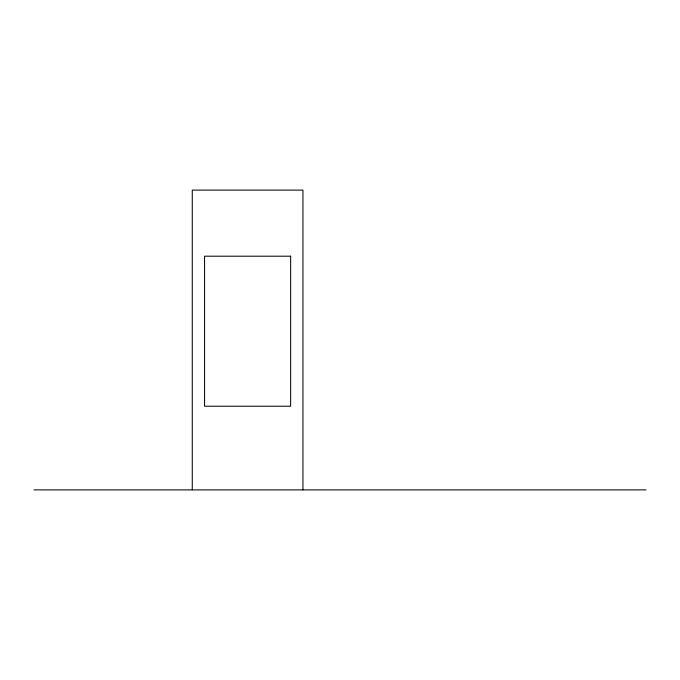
<?xml version="1.0" encoding="UTF-8"?>
<svg xmlns="http://www.w3.org/2000/svg" width="680" height="680" viewBox="0 0 680 680"><rect width="100%" height="100%" fill="white"/><g stroke="black" fill="none" stroke-linecap="round" stroke-linejoin="round"><path stroke-width="1.02" d="M34 489.889L646 489.889M302.94 489.889L302.94 190.111L192.27 190.111L192.27 489.889M290.64 256.199L204.569 256.199L204.569 406.215L290.64 406.215L290.64 256.199"/></g></svg>
